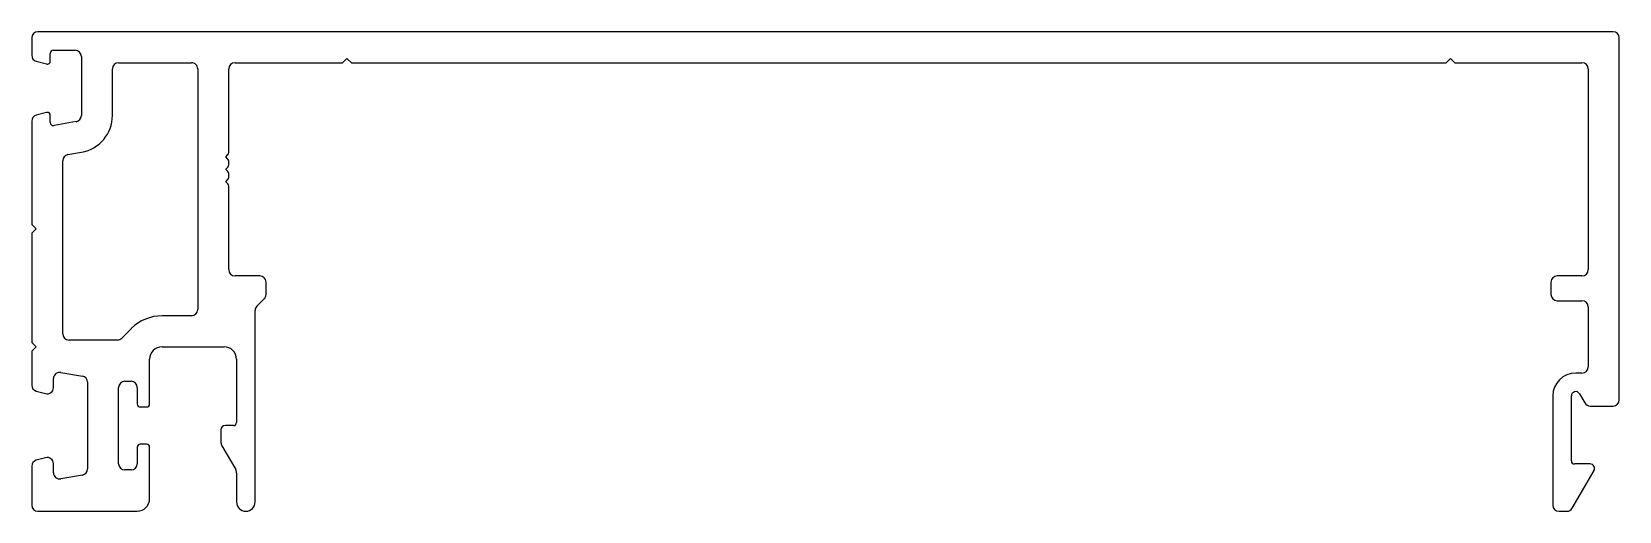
# Model space of a CAD drawing. Extents: x 11 to 139, y 6 to 44.
import ezdxf

# ---------------------------------------------------------------- set-up
doc = ezdxf.new("R2010")
doc.units = 0
doc.layers.get('0').update_dxf_attribs({"linetype": 'CONTINUOUS'})

msp = doc.modelspace()

# ---------------------------------------------------------------- linework, layer by layer
for p, q in [((11.27, 43.99), (11.27, 42.59)), ((138.67, 44.49), (11.77, 44.49)), ((139.17, 14.82), (139.17, 43.99)), ((12.77, 42.13), (12.77, 42.74)), ((13.02, 42.99), (14.77, 42.99)), ((15.27, 42.49), (15.27, 37.73)), ((36.32, 41.99), (36.67, 42.34)), ((36.67, 42.34), (37.03, 41.99)), ((125.22, 41.99), (125.57, 42.34)), ((125.57, 42.34), (125.93, 41.99)), ((11.64, 42.11), (12.46, 41.89)), ((17.77, 37.73), (17.77, 41.49)), ((18.27, 41.99), (24.15, 41.99)), ((24.65, 41.49), (24.65, 22.09)), ((27.15, 35.5), (27.15, 41.49)), ((27.65, 41.99), (36.32, 41.99)), ((37.03, 41.99), (125.22, 41.99)), ((125.93, 41.99), (136.17, 41.99)), ((136.67, 41.49), (136.67, 25.31)), ((11.27, 37.28), (11.27, 28.96)), ((12.46, 37.98), (11.64, 37.76)), ((12.77, 37.17), (12.77, 37.74)), ((14.86, 37.24), (13.07, 36.93)), ((14.19, 34.58), (15.29, 34.78)), ((26.9, 34.4), (27.08, 34.58)), ((27.15, 34.75), (27.15, 35.5)), ((13.77, 20.14), (13.77, 34.09)), ((27.08, 34.22), (26.9, 34.39)), ((26.9, 33.4), (27.08, 33.58)), ((27.08, 33.22), (26.9, 33.39)), ((27.15, 33.75), (27.15, 34.05)), ((26.9, 32.4), (27.08, 32.58)), ((27.08, 32.22), (26.9, 32.39)), ((27.15, 32.75), (27.15, 33.05)), ((27.15, 31.29), (27.15, 32.05)), ((27.15, 25.31), (27.15, 31.29)), ((11.27, 28.96), (11.63, 28.61)), ((11.63, 28.61), (11.27, 28.26)), ((11.27, 28.26), (11.27, 19.44)), ((29.65, 24.81), (27.65, 24.81)), ((30.15, 23.31), (30.15, 24.31)), ((133.67, 24.31), (133.67, 23.31)), ((136.17, 24.81), (134.17, 24.81)), ((29.27, 6.59), (29.27, 22.02)), ((29.42, 22.38), (30, 22.96)), ((134.17, 22.81), (136.17, 22.81)), ((136.67, 22.31), (136.67, 17.48)), ((19.3, 20.56), (18.52, 19.78)), ((24.15, 21.59), (21.77, 21.59)), ((11.27, 19.44), (11.63, 19.09)), ((18.17, 19.64), (14.27, 19.64)), ((11.63, 19.09), (11.27, 18.73)), ((11.27, 18.73), (11.27, 16)), ((20.77, 14.49), (20.77, 18.09)), ((21.77, 19.09), (26.77, 19.09)), ((27.77, 18.09), (27.77, 12.99)), ((13.61, 17.03), (15.36, 16.72)), ((136.17, 16.98), (135.67, 16.98)), ((11.64, 15.52), (12.39, 15.32)), ((13.02, 15.8), (13.02, 16.53)), ((15.77, 16.23), (15.77, 9.25)), ((18.27, 9.67), (18.27, 15.81)), ((18.77, 16.31), (19.27, 16.31)), ((19.77, 15.81), (19.77, 14.49)), ((20.02, 14.24), (20.52, 14.24)), ((133.82, 15.13), (133.82, 6.34)), ((135.32, 9.9), (135.32, 15.13)), ((135.98, 15.31), (136.4, 14.57)), ((136.83, 14.32), (138.67, 14.32)), ((26.52, 12.39), (26.52, 11.37)), ((27.52, 12.74), (26.87, 12.74)), ((19.77, 10.99), (19.77, 9.67)), ((20.52, 11.24), (20.02, 11.24)), ((20.77, 6.84), (20.77, 10.99)), ((26.59, 11.12), (27.71, 9.19)), ((11.27, 9.47), (11.27, 6.34)), ((12.39, 10.15), (11.64, 9.95)), ((13.02, 8.94), (13.02, 9.67)), ((19.27, 9.17), (18.77, 9.17)), ((135.38, 6.09), (137.14, 9.12)), ((136.83, 9.65), (135.57, 9.65)), ((15.36, 8.75), (13.61, 8.45)), ((27.77, 8.94), (27.77, 6.59)), ((11.77, 5.84), (19.77, 5.84)), ((134.32, 5.84), (134.95, 5.84))]:
    msp.add_line(p, q)
for centre, radius, start, end in [((11.77, 43.99), 0.5, 90, 180), ((138.67, 43.99), 0.5, 0, 90), ((11.77, 42.59), 0.5, 180, 255), ((13.02, 42.74), 0.25, 90, 180), ((14.77, 42.49), 0.5, 0, 90), ((12.52, 42.13), 0.25, 255, 360), ((18.27, 41.49), 0.5, 90.0146, 180), ((24.15, 41.49), 0.5, 0, 90.0146), ((27.65, 41.49), 0.5, 90, 180), ((136.17, 41.49), 0.5, 360, 90), ((11.77, 37.28), 0.5, 105, 180), ((12.52, 37.74), 0.25, 0, 105), ((13.02, 37.17), 0.25, 180, 280), ((14.77, 37.73), 0.5, 280, 360), ((14.77, 37.73), 3, 280, 360), ((14.27, 34.09), 0.5, 100, 180), ((26.9, 34.75), 0.25, 315, 360), ((26.91, 34.4), 0.008, 135, 225), ((26.91, 33.4), 0.008, 135, 225), ((26.9, 34.05), 0.25, 0, 45), ((26.9, 33.75), 0.25, 315, 360), ((26.91, 32.4), 0.008, 135, 225), ((26.9, 33.05), 0.25, 360, 45), ((26.9, 32.75), 0.25, 315, 360), ((26.9, 32.05), 0.25, 0, 45), ((27.65, 25.31), 0.5, 180, 270), ((29.65, 24.31), 0.5, 0, 90), ((134.17, 24.31), 0.5, 90, 180), ((136.17, 25.31), 0.5, 270, 360), ((29.65, 23.31), 0.5, 315, 360), ((134.17, 23.31), 0.5, 180, 270), ((24.15, 22.09), 0.5, 270, 0), ((29.77, 22.02), 0.5, 135, 180), ((136.17, 22.31), 0.5, 360, 90), ((21.77, 18.09), 3.5, 90, 135), ((14.27, 20.14), 0.5, 180, 270), ((18.17, 20.14), 0.5, 270, 315), ((21.77, 18.09), 1, 90, 180), ((26.77, 18.09), 1, 0, 90), ((13.52, 16.53), 0.5, 80, 180), ((15.27, 16.23), 0.5, 0, 80), ((135.67, 15.13), 1.85, 90, 180), ((136.17, 17.48), 0.5, 270, 360), ((11.77, 16), 0.5, 180, 255), ((12.52, 15.8), 0.5, 255, 360), ((18.77, 15.81), 0.5, 90, 180), ((19.27, 15.81), 0.5, 0, 90), ((135.67, 15.13), 0.35, 30, 180), ((20.02, 14.49), 0.25, 180, 270), ((20.52, 14.49), 0.25, 270, 360), ((136.83, 14.82), 0.5, 210, 270), ((138.67, 14.82), 0.5, 270, 0), ((27.52, 12.99), 0.25, 270, 0), ((26.87, 12.39), 0.35, 90, 180), ((20.02, 10.99), 0.25, 90, 180), ((20.52, 10.99), 0.25, 0, 90), ((27.02, 11.37), 0.5, 180, 210), ((11.77, 9.47), 0.5, 105, 180), ((12.52, 9.67), 0.5, 0, 105), ((15.27, 9.25), 0.5, 280, 360), ((18.77, 9.67), 0.5, 180, 270), ((19.27, 9.67), 0.5, 270, 360), ((27.27, 8.94), 0.5, 360, 30), ((135.57, 9.9), 0.25, 180, 270), ((136.83, 9.3), 0.35, 330, 90), ((13.52, 8.94), 0.5, 180, 280), ((19.77, 6.84), 1, 270, 360), ((28.52, 6.59), 0.75, 180, 360), ((11.77, 6.34), 0.5, 180, 270), ((134.32, 6.34), 0.5, 180, 270), ((134.95, 6.34), 0.5, 270, 330)]:
    msp.add_arc(centre, radius, start, end)

doc.saveas('drawing.dxf')
